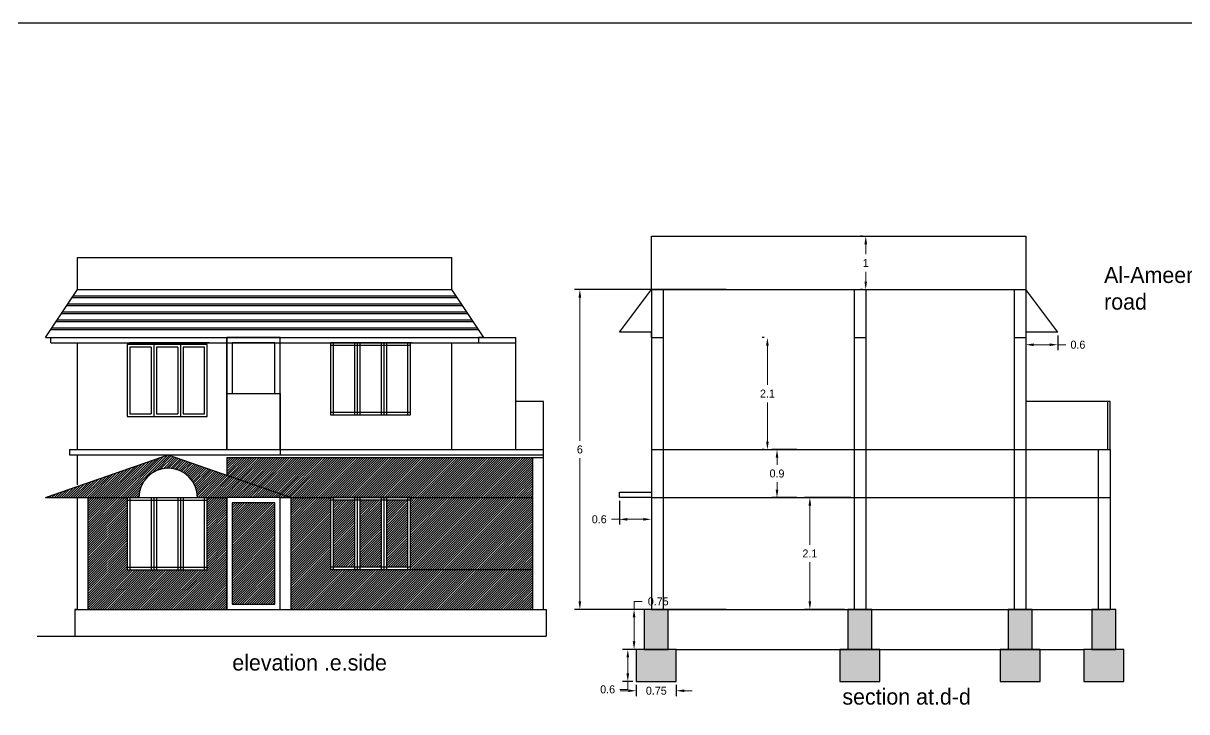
# Model space of a CAD drawing. Header units: inches. Extents: x -100 to 1476, y -184 to 112.
# Drawn here: x 152.23 to 174.05, y 24.04 to 36.95 of the extents above; entities that cross this region are included whole.
import ezdxf

# ---------------------------------------------------------------- set-up
doc = ezdxf.new("R2010")
doc.units = ezdxf.units.IN
doc.header["$MEASUREMENT"] = 0
doc.header["$PDMODE"] = 66
doc.dimstyles.get("Standard").update_dxf_attribs({"dimtxt": 0.15, "dimasz": 0.15, "dimexe": 0.1, "dimexo": 0.0625, "dimgap": 0.09, "dimtad": 0, "dimtih": 1, "dimtoh": 1, "dimdec": 4, "dimdsep": 46, "dimtxsty": 'Standard', "dimcen": 0.09, "dimadec": 0, "dimazin": 0, "dimtfac": 1, "dimtdec": 4, "dimtofl": 0, "dimtmove": 0, "dimatfit": 3, "dimfxl": 0, "dimtolj": 1, "dimtzin": 0, "dimlwd": 15, "dimarcsym": 0})

# ---------------------------------------------------------------- blocks, each defined once
blk = doc.blocks.new('*D136')
at = {"color": 0, "lineweight": -2, "transparency": 16777216}
for p, q in [((163.409, 27.993), (163.409, 27.547)), ((164.009, 27.993), (164.009, 27.547))]:
    blk.add_line(p, q, dxfattribs=at)
at = {"color": 0, "lineweight": 15, "transparency": 16777216}
for p, q in [((163.409, 27.647), (163.259, 27.647)), ((163.859, 27.647), (163.559, 27.647))]:
    blk.add_line(p, q, dxfattribs=at)
at = {"color": 0, "transparency": 16777216}
for points in [[(163.559, 27.672), (163.559, 27.622), (163.409, 27.647)], [(163.859, 27.672), (163.859, 27.622), (164.009, 27.647)]]:
    blk.add_solid(points, dxfattribs=at)
at = {"layer": 'Defpoints', "color": 0, "transparency": 16777216}
for p in [(163.409, 28.056), (164.009, 28.056), (163.409, 27.647)]:
    blk.add_point(p, dxfattribs=at)
at = {"color": 0, "transparency": 16777216, "insert": (163.032, 27.647), "char_height": 0.15, "attachment_point": 5}
blk.add_mtext('\\A1;0.6', dxfattribs=at)
blk = doc.blocks.new('*D137')
at = {"color": 0, "lineweight": -2, "transparency": 16777216}
for p, q in [((167.747, 28.056), (166.881, 28.056)), ((167.628, 25.956), (166.881, 25.956))]:
    blk.add_line(p, q, dxfattribs=at)
at = {"color": 0, "lineweight": 15, "transparency": 16777216}
for p, q in [((166.981, 27.906), (166.981, 27.171)), ((166.981, 26.106), (166.981, 26.841))]:
    blk.add_line(p, q, dxfattribs=at)
at = {"color": 0, "transparency": 16777216}
for points in [[(166.956, 27.906), (167.006, 27.906), (166.981, 28.056)], [(166.956, 26.106), (167.006, 26.106), (166.981, 25.956)]]:
    blk.add_solid(points, dxfattribs=at)
at = {"layer": 'Defpoints', "color": 0, "transparency": 16777216}
for p in [(167.809, 28.056), (166.981, 25.956), (167.691, 25.956)]:
    blk.add_point(p, dxfattribs=at)
at = {"color": 0, "transparency": 16777216, "insert": (166.981, 27.006), "char_height": 0.15, "attachment_point": 5}
blk.add_mtext('\\A1;2.1', dxfattribs=at)
blk = doc.blocks.new('*D138')
at = {"color": 0, "lineweight": -2, "transparency": 16777216}
for p, q in [((166.739, 28.956), (166.265, 28.956)), ((166.739, 28.056), (166.265, 28.056))]:
    blk.add_line(p, q, dxfattribs=at)
at = {"color": 0, "lineweight": 15, "transparency": 16777216}
for p, q in [((166.365, 28.806), (166.365, 28.671)), ((166.365, 28.206), (166.365, 28.341))]:
    blk.add_line(p, q, dxfattribs=at)
at = {"color": 0, "transparency": 16777216}
for points in [[(166.34, 28.806), (166.39, 28.806), (166.365, 28.956)], [(166.34, 28.206), (166.39, 28.206), (166.365, 28.056)]]:
    blk.add_solid(points, dxfattribs=at)
at = {"layer": 'Defpoints', "color": 0, "transparency": 16777216}
for p in [(166.365, 28.956), (166.801, 28.956), (166.801, 28.056)]:
    blk.add_point(p, dxfattribs=at)
at = {"color": 0, "transparency": 16777216, "insert": (166.365, 28.506), "char_height": 0.15, "attachment_point": 5}
blk.add_mtext('\\A1;0.9', dxfattribs=at)
blk = doc.blocks.new('*D139')
at = {"color": 0, "lineweight": -2, "transparency": 16777216}
for p, q in [((166.123, 31.056), (166.085, 31.056)), ((166.123, 28.956), (166.085, 28.956))]:
    blk.add_line(p, q, dxfattribs=at)
at = {"color": 0, "lineweight": 15, "transparency": 16777216}
for p, q in [((166.185, 30.906), (166.185, 30.171)), ((166.185, 29.106), (166.185, 29.841))]:
    blk.add_line(p, q, dxfattribs=at)
at = {"color": 0, "transparency": 16777216}
for points in [[(166.16, 30.906), (166.21, 30.906), (166.185, 31.056)], [(166.16, 29.106), (166.21, 29.106), (166.185, 28.956)]]:
    blk.add_solid(points, dxfattribs=at)
at = {"layer": 'Defpoints', "color": 0, "transparency": 16777216}
for p in [(166.185, 31.056), (166.185, 31.056), (166.185, 28.956)]:
    blk.add_point(p, dxfattribs=at)
at = {"color": 0, "transparency": 16777216, "insert": (166.185, 30.006), "char_height": 0.15, "attachment_point": 5}
blk.add_mtext('\\A1;2.1', dxfattribs=at)
blk = doc.blocks.new('*D140')
at = {"color": 0, "lineweight": -2, "transparency": 16777216}
for p, q in [((171.029, 31.093), (171.029, 30.822)), ((171.629, 31.093), (171.629, 30.822))]:
    blk.add_line(p, q, dxfattribs=at)
at = {"color": 0, "lineweight": 15, "transparency": 16777216}
for p, q in [((171.179, 30.922), (171.479, 30.922)), ((171.629, 30.922), (171.779, 30.922))]:
    blk.add_line(p, q, dxfattribs=at)
at = {"color": 0, "transparency": 16777216}
for points in [[(171.179, 30.947), (171.179, 30.897), (171.029, 30.922)], [(171.479, 30.947), (171.479, 30.897), (171.629, 30.922)]]:
    blk.add_solid(points, dxfattribs=at)
at = {"layer": 'Defpoints', "color": 0, "transparency": 16777216}
for p in [(171.029, 31.156), (171.629, 31.156), (171.629, 30.922)]:
    blk.add_point(p, dxfattribs=at)
at = {"color": 0, "transparency": 16777216, "insert": (172.007, 30.922), "char_height": 0.15, "attachment_point": 5}
blk.add_mtext('\\A1;0.6', dxfattribs=at)
blk = doc.blocks.new('*D141')
at = {"color": 0, "lineweight": -2, "transparency": 16777216}
for p, q in [((167.967, 32.956), (167.929, 32.956)), ((167.967, 31.956), (167.929, 31.956))]:
    blk.add_line(p, q, dxfattribs=at)
at = {"color": 0, "lineweight": 15, "transparency": 16777216}
for p, q in [((168.029, 32.806), (168.029, 32.621)), ((168.029, 32.106), (168.029, 32.291))]:
    blk.add_line(p, q, dxfattribs=at)
at = {"color": 0, "transparency": 16777216}
for points in [[(168.004, 32.806), (168.054, 32.806), (168.029, 32.956)], [(168.004, 32.106), (168.054, 32.106), (168.029, 31.956)]]:
    blk.add_solid(points, dxfattribs=at)
at = {"layer": 'Defpoints', "color": 0, "transparency": 16777216}
for p in [(168.029, 32.956), (168.029, 32.956), (168.029, 31.956)]:
    blk.add_point(p, dxfattribs=at)
at = {"color": 0, "transparency": 16777216, "insert": (168.029, 32.456), "char_height": 0.15, "attachment_point": 5}
blk.add_mtext('\\A1;1', dxfattribs=at)
blk = doc.blocks.new('*D142')
at = {"color": 0, "lineweight": 15, "transparency": 16777216}
for p, q in [((163.685, 25.956), (163.685, 26.106)), ((163.685, 26.106), (163.835, 26.106)), ((163.685, 25.356), (163.685, 25.806))]:
    blk.add_line(p, q, dxfattribs=at)
at = {"color": 0, "lineweight": -2, "transparency": 16777216}
for p, q in [((163.815, 25.956), (163.585, 25.956)), ((163.815, 25.206), (163.585, 25.206))]:
    blk.add_line(p, q, dxfattribs=at)
at = {"color": 0, "transparency": 16777216}
for points in [[(163.66, 25.806), (163.71, 25.806), (163.685, 25.956)], [(163.66, 25.356), (163.71, 25.356), (163.685, 25.206)]]:
    blk.add_solid(points, dxfattribs=at)
at = {"layer": 'Defpoints', "color": 0, "transparency": 16777216}
for p in [(163.685, 25.956), (163.877, 25.956), (163.877, 25.206)]:
    blk.add_point(p, dxfattribs=at)
at = {"color": 0, "transparency": 16777216, "insert": (164.138, 26.106), "char_height": 0.15, "attachment_point": 5}
blk.add_mtext('\\A1;0.75', dxfattribs=at)
blk = doc.blocks.new('*D143')
at = {"color": 0, "lineweight": -2, "transparency": 16777216}
for p, q in [((163.665, 25.206), (163.468, 25.206)), ((163.665, 24.606), (163.468, 24.606))]:
    blk.add_line(p, q, dxfattribs=at)
at = {"color": 0, "lineweight": 15, "transparency": 16777216}
for p, q in [((163.568, 25.056), (163.568, 24.756)), ((163.568, 24.456), (163.418, 24.456)), ((163.568, 24.606), (163.568, 24.456))]:
    blk.add_line(p, q, dxfattribs=at)
at = {"color": 0, "transparency": 16777216}
for points in [[(163.543, 25.056), (163.593, 25.056), (163.568, 25.206)], [(163.543, 24.756), (163.593, 24.756), (163.568, 24.606)]]:
    blk.add_solid(points, dxfattribs=at)
at = {"layer": 'Defpoints', "color": 0, "transparency": 16777216}
for p in [(163.727, 25.206), (163.568, 24.606), (163.727, 24.606)]:
    blk.add_point(p, dxfattribs=at)
at = {"color": 0, "transparency": 16777216, "insert": (163.19, 24.456), "char_height": 0.15, "attachment_point": 5}
blk.add_mtext('\\A1;0.6', dxfattribs=at)
blk = doc.blocks.new('*D144')
at = {"color": 0, "lineweight": 15, "transparency": 16777216}
for p, q in [((163.577, 24.431), (163.427, 24.431)), ((164.627, 24.431), (164.777, 24.431))]:
    blk.add_line(p, q, dxfattribs=at)
at = {"color": 0, "lineweight": -2, "transparency": 16777216}
for p, q in [((163.727, 24.543), (163.727, 24.331)), ((164.477, 24.543), (164.477, 24.331))]:
    blk.add_line(p, q, dxfattribs=at)
at = {"color": 0, "transparency": 16777216}
for points in [[(163.577, 24.456), (163.577, 24.406), (163.727, 24.431)], [(164.627, 24.456), (164.627, 24.406), (164.477, 24.431)]]:
    blk.add_solid(points, dxfattribs=at)
at = {"layer": 'Defpoints', "color": 0, "transparency": 16777216}
for p in [(163.727, 24.606), (164.477, 24.606), (164.477, 24.431)]:
    blk.add_point(p, dxfattribs=at)
at = {"color": 0, "transparency": 16777216, "insert": (164.102, 24.431), "char_height": 0.15, "attachment_point": 5}
blk.add_mtext('\\A1;0.75', dxfattribs=at)
blk = doc.blocks.new('*D147')
at = {"color": 0, "lineweight": -2, "transparency": 16777216}
for p, q in [((165.411, 31.956), (162.569, 31.956)), ((165.411, 25.956), (162.569, 25.956))]:
    blk.add_line(p, q, dxfattribs=at)
at = {"color": 0, "lineweight": 15, "transparency": 16777216}
for p, q in [((162.669, 31.806), (162.669, 29.121)), ((162.669, 26.106), (162.669, 28.791))]:
    blk.add_line(p, q, dxfattribs=at)
at = {"color": 0, "transparency": 16777216}
for points in [[(162.644, 31.806), (162.694, 31.806), (162.669, 31.956)], [(162.644, 26.106), (162.694, 26.106), (162.669, 25.956)]]:
    blk.add_solid(points, dxfattribs=at)
at = {"layer": 'Defpoints', "color": 0, "transparency": 16777216}
for p in [(162.669, 31.956), (165.474, 31.956), (165.474, 25.956)]:
    blk.add_point(p, dxfattribs=at)
at = {"color": 0, "transparency": 16777216, "insert": (162.669, 28.956), "char_height": 0.15, "attachment_point": 5}
blk.add_mtext('\\A1;6', dxfattribs=at)

msp = doc.modelspace()

# ---------------------------------------------------------------- hatches: boundary and pattern name
h = msp.add_hatch()
h.set_pattern_fill('ANSI31', color=0, scale=0.25, style=0)
h.paths.add_polyline_path([(155.49707, 28.05185), (156.04879, 28.05185), (156.04879, 28.05591), (157.04879, 28.05591), (157.24879, 28.05591), (154.94879, 28.85591), (152.64879, 28.05591), (154.4005, 28.05591, -1.00370958)])
h.paths.add_polyline_path([(161.78879, 28.80591), (156.04701, 28.80591), (156.04701, 28.47393), (157.24879, 28.05591), (161.78879, 28.05591)])
h = msp.add_hatch()
h.set_pattern_fill('ANSI31', color=0, scale=0.25, style=0)
h.paths.add_polyline_path([(161.78879, 26.70591), (159.49294, 26.70591), (157.99294, 26.70591), (157.99294, 28.05591), (157.24879, 28.05591), (157.24879, 25.95591), (161.78879, 25.95591)])
h.paths.add_polyline_path([(156.04879, 28.05185), (155.6784, 28.05185), (155.6784, 26.70185), (154.1784, 26.70185), (154.1784, 28.05591), (153.44879, 28.05591), (153.44879, 25.95591), (156.04879, 25.95591)])
h.paths.add_polyline_path([(156.94879, 27.95591), (156.14879, 27.95591), (156.14879, 26.05591), (156.94879, 26.05591)])
h = msp.add_hatch()
h.set_pattern_fill('ANSI31', color=0, scale=0.25, style=0)
h.paths.add_polyline_path([(159.44294, 28.00591), (159.04294, 28.00591), (159.04294, 26.75591), (159.44294, 26.75591)])
h.paths.add_polyline_path([(158.94294, 28.00591), (158.54294, 28.00591), (158.54294, 26.75591), (158.94294, 26.75591)])
h.paths.add_polyline_path([(158.44294, 28.00591), (158.04294, 28.00591), (158.04294, 26.75591), (158.44294, 26.75591)])
h = msp.add_hatch()
h.set_pattern_fill('ANSI31', color=0, scale=0.25, style=0)
h.paths.add_polyline_path([(161.78879, 28.05591), (159.49294, 28.05591), (159.49294, 26.70591), (161.78879, 26.70591)])
h = msp.add_hatch()
h.set_pattern_fill('HONEY', color=2, scale=0.25, style=0)
h.paths.add_polyline_path([(164.32725, 25.95591), (163.87725, 25.95591), (163.87725, 25.20591), (164.32725, 25.20591)])
h.paths.add_polyline_path([(164.47725, 25.20591), (163.72725, 25.20591), (163.72725, 24.60591), (164.47725, 24.60591)])
h.paths.add_polyline_path([(168.14078, 25.95591), (167.69078, 25.95591), (167.69078, 25.20591), (168.14078, 25.20591)])
h.paths.add_polyline_path([(168.29078, 25.20591), (167.54078, 25.20591), (167.54078, 24.60591), (168.29078, 24.60591)])
h.paths.add_polyline_path([(171.14641, 25.95591), (170.69641, 25.95591), (170.69641, 25.20591), (171.14641, 25.20591)])
h.paths.add_polyline_path([(171.29641, 25.20591), (170.54641, 25.20591), (170.54641, 24.60591), (171.29641, 24.60591)])
h.paths.add_polyline_path([(172.71633, 25.95591), (172.26633, 25.95591), (172.26633, 25.20591), (172.71633, 25.20591)])
h.paths.add_polyline_path([(172.86633, 25.20591), (172.11633, 25.20591), (172.11633, 24.60591), (172.86633, 24.60591)])

# ---------------------------------------------------------------- linework, layer by layer
at = {"color": 2}
for p, q in [((164.0091, 31.95591), (164.0091, 32.95591)), ((164.0091, 32.95591), (171.0291, 32.95591)), ((171.0291, 32.95591), (171.0291, 31.95591)), ((163.4091, 31.15591), (164.0091, 31.95591)), ((164.0091, 31.95591), (164.0091, 25.95591)), ((164.0091, 31.95591), (171.0291, 31.95591)), ((164.2291, 31.95591), (164.2291, 25.95591)), ((167.8091, 31.95591), (167.8091, 25.95591)), ((168.0291, 31.95591), (168.0291, 25.95591)), ((170.8091, 31.95591), (170.8091, 25.95591)), ((171.0291, 31.95591), (171.0291, 25.95591)), ((171.6291, 31.15591), (171.0291, 31.95591)), ((164.0091, 31.15591), (163.4091, 31.15591)), ((164.0091, 31.05591), (164.0091, 31.15591)), ((164.0091, 31.05591), (164.2291, 31.05591)), ((164.0091, 31.05591), (164.0091, 31.05591)), ((167.8091, 31.05591), (168.0291, 31.05591)), ((170.8091, 31.05591), (171.0291, 31.05591)), ((171.6291, 31.15591), (171.0291, 31.15591)), ((172.5591, 29.85591), (171.0291, 29.85591)), ((172.6091, 29.85591), (172.5591, 29.85591)), ((172.5591, 29.85591), (172.5591, 28.95591)), ((172.6091, 28.95591), (172.6091, 29.85591)), ((164.0091, 28.95591), (172.3891, 28.95591)), ((172.3891, 28.95591), (172.3891, 25.95591)), ((172.3891, 28.95591), (172.6091, 28.95591)), ((172.6091, 28.95591), (172.6091, 25.95591)), ((163.4091, 28.05591), (163.4091, 28.15591)), ((163.4091, 28.15591), (164.0091, 28.15591)), ((164.0091, 28.05591), (163.4091, 28.05591)), ((164.0091, 28.05591), (172.6091, 28.05591)), ((168.3091, 28.05591), (168.8091, 28.05591)), ((164.0091, 25.95591), (172.6091, 25.95591)), ((164.47725, 25.20591), (167.54078, 25.20591)), ((167.54078, 25.20591), (172.11633, 25.20591))]:
    msp.add_line(p, q, dxfattribs=at)
at = {"color": 0}
for p, q in [((153.24879, 31.95591), (153.24879, 32.55591)), ((153.24879, 32.55591), (160.26879, 32.55591)), ((160.26879, 31.95591), (160.26879, 32.55591)), ((152.64879, 31.05591), (153.24879, 31.95591)), ((153.24879, 31.95591), (160.26879, 31.95591)), ((160.86879, 31.05591), (160.26879, 31.95591)), ((153.04879, 31.65591), (160.46879, 31.65591)), ((153.07213, 31.69091), (160.44546, 31.69091)), ((153.14879, 31.80591), (160.36879, 31.80591)), ((153.17213, 31.84091), (160.34546, 31.84091)), ((152.94879, 31.50591), (160.56879, 31.50591)), ((152.97213, 31.54091), (160.54546, 31.54091)), ((152.74879, 31.20591), (160.76879, 31.20591)), ((152.77213, 31.24091), (160.74546, 31.24091)), ((152.84879, 31.35591), (160.66879, 31.35591)), ((152.87213, 31.39091), (160.64546, 31.39091)), ((152.64879, 31.05591), (160.86879, 31.05591)), ((152.74879, 30.95591), (152.74879, 31.05591)), ((156.04879, 28.95591), (156.04879, 31.05591)), ((160.86879, 31.05591), (160.76879, 31.05591)), ((160.76879, 31.05591), (160.76879, 30.95591)), ((160.86879, 31.05591), (161.46879, 31.05591)), ((161.46879, 28.95591), (161.46879, 31.05591)), ((152.74879, 30.95591), (160.86879, 30.95591)), ((153.24879, 28.95591), (153.24879, 30.95591)), ((155.6784, 30.92665), (154.1784, 30.92665)), ((154.1784, 30.92665), (154.1784, 29.57665)), ((155.71781, 30.95591), (154.21781, 30.95591)), ((154.2284, 30.87665), (154.2284, 29.62665)), ((154.6284, 30.87665), (154.2284, 30.87665)), ((154.6284, 30.87665), (154.6284, 29.62665)), ((154.6784, 30.92665), (154.6784, 29.57665)), ((154.7284, 30.87665), (154.7284, 29.62665)), ((155.1284, 30.87665), (154.7284, 30.87665)), ((155.1284, 30.87665), (155.1284, 29.62665)), ((155.1784, 30.92665), (155.1784, 29.57665)), ((155.2284, 30.87665), (155.2284, 29.62665)), ((155.6284, 30.87665), (155.2284, 30.87665)), ((155.6284, 29.62665), (155.6284, 30.87665)), ((155.6784, 29.57665), (155.6784, 30.92665)), ((159.49294, 30.95673), (157.99294, 30.95673)), ((157.99294, 30.95673), (157.99294, 29.60673)), ((159.49294, 30.90673), (157.99294, 30.90673)), ((159.52567, 30.95591), (158.02567, 30.95591)), ((158.04294, 30.95673), (158.04294, 29.60673)), ((158.44294, 30.95673), (158.44294, 29.60673)), ((158.49294, 30.95673), (158.49294, 29.60673)), ((158.54294, 30.95673), (158.54294, 29.60673)), ((158.94294, 30.95673), (158.94294, 29.60673)), ((158.99294, 30.95673), (158.99294, 29.60673)), ((159.04294, 30.95673), (159.04294, 29.60673)), ((159.44294, 29.60673), (159.44294, 30.95673)), ((159.49294, 29.60673), (159.49294, 30.95673)), ((160.26879, 28.95591), (160.26879, 30.95591)), ((160.86879, 30.95591), (161.46879, 30.95591)), ((156.04879, 28.95591), (156.04879, 30.00591)), ((156.04879, 30.00591), (157.04879, 30.00591)), ((157.04879, 30.00591), (157.04879, 28.85591)), ((161.98879, 29.85591), (161.46879, 29.85591)), ((161.98879, 28.95591), (161.98879, 29.85591)), ((154.1784, 29.57665), (155.6784, 29.57665)), ((154.2284, 29.62665), (154.6284, 29.62665)), ((154.7284, 29.62665), (155.1284, 29.62665)), ((155.2284, 29.62665), (155.6284, 29.62665)), ((157.99294, 29.65673), (159.49294, 29.65673)), ((157.99294, 29.60673), (159.49294, 29.60673)), ((152.64879, 28.05591), (154.94879, 28.85591)), ((153.09879, 28.95591), (161.98879, 28.95591)), ((153.09879, 28.95591), (153.09879, 28.85591)), ((153.09879, 28.85591), (161.98879, 28.85591)), ((153.24879, 28.29406), (153.24879, 28.85591)), ((154.94879, 28.85591), (157.24879, 28.05591)), ((156.04701, 28.80591), (156.04701, 28.47393)), ((156.04701, 28.80591), (161.98879, 28.80591)), ((161.78879, 25.95591), (161.78879, 28.80591)), ((161.98879, 25.95591), (161.98879, 28.95591)), ((152.64879, 28.05591), (154.4005, 28.05591)), ((153.24879, 25.95591), (153.24879, 28.05591)), ((153.44879, 25.95591), (153.44879, 28.05591)), ((156.04879, 28.05185), (154.1784, 28.05185)), ((154.1784, 28.05185), (154.1784, 26.70185)), ((155.6784, 28.00185), (154.1784, 28.00185)), ((154.2284, 28.05185), (154.2284, 26.70185)), ((154.6284, 28.05185), (154.6284, 26.70185)), ((154.6784, 28.05185), (154.6784, 26.70185)), ((154.7284, 28.05185), (154.7284, 26.70185)), ((155.1284, 28.05185), (155.1284, 26.70185)), ((155.1784, 28.05185), (155.1784, 26.70185)), ((155.2284, 28.05185), (155.2284, 26.70185)), ((155.6284, 26.70185), (155.6284, 28.05185)), ((155.6784, 26.70185), (155.6784, 28.05185)), ((156.04879, 25.95591), (156.04879, 28.05591)), ((157.04879, 25.95591), (157.04879, 28.05591)), ((157.04879, 28.05591), (157.24879, 28.05591)), ((157.24879, 28.05591), (157.24879, 25.95591)), ((157.24879, 28.05591), (161.78879, 28.05591)), ((159.49294, 28.05591), (157.99294, 28.05591)), ((157.99294, 28.05591), (157.99294, 26.70591)), ((159.49294, 28.00591), (157.99294, 28.00591)), ((158.04294, 28.05591), (158.04294, 26.70591)), ((158.44294, 28.05591), (158.44294, 26.70591)), ((158.49294, 28.05591), (158.49294, 26.70591)), ((158.54294, 28.05591), (158.54294, 26.70591)), ((158.94294, 28.05591), (158.94294, 26.70591)), ((158.99294, 28.05591), (158.99294, 26.70591)), ((159.04294, 28.05591), (159.04294, 26.70591)), ((159.44294, 26.70591), (159.44294, 28.05591)), ((159.49294, 26.70591), (159.49294, 28.05591)), ((154.1784, 26.75185), (155.6784, 26.75185)), ((154.1784, 26.70185), (155.6784, 26.70185)), ((157.99294, 26.75591), (159.49294, 26.75591)), ((157.99294, 26.70591), (159.49294, 26.70591)), ((159.49294, 26.70591), (161.78879, 26.70591)), ((153.19879, 25.95591), (162.03879, 25.95591)), ((153.24879, 25.95591), (153.19879, 25.95591)), ((153.19879, 25.95591), (153.19879, 25.45591)), ((161.98879, 25.95591), (162.03879, 25.95591)), ((162.03879, 25.95591), (162.03879, 25.45591)), ((152.49137, 25.45591), (162.03879, 25.45591))]:
    msp.add_line(p, q, dxfattribs=at)
at = {"color": 2}
for points in [[(197.01908, 36.95225), (151.19234, 36.95225), (151.19234, 11.44433), (197.01908, 11.44433)], [(163.87725, 25.95591), (163.87725, 25.20591), (164.32725, 25.20591), (164.32725, 25.95591)], [(167.69078, 25.95591), (167.69078, 25.20591), (168.14078, 25.20591), (168.14078, 25.95591)], [(170.69641, 25.95591), (170.69641, 25.20591), (171.14641, 25.20591), (171.14641, 25.95591)], [(172.26633, 25.95591), (172.26633, 25.20591), (172.71633, 25.20591), (172.71633, 25.95591)], [(163.72725, 24.60591), (164.47725, 24.60591), (164.47725, 25.20591), (163.72725, 25.20591)], [(167.54078, 24.60591), (168.29078, 24.60591), (168.29078, 25.20591), (167.54078, 25.20591)], [(170.54641, 24.60591), (171.29641, 24.60591), (171.29641, 25.20591), (170.54641, 25.20591)], [(172.11633, 24.60591), (172.86633, 24.60591), (172.86633, 25.20591), (172.11633, 25.20591)]]:
    msp.add_lwpolyline(points, close=True, dxfattribs=at)
at = {"color": 0}
for points in [[(157.04879, 31.05591), (156.04879, 31.05591), (156.04879, 28.95591), (157.04879, 28.95591)], [(157.04879, 28.05591), (156.04879, 28.05591), (156.04879, 25.95591), (157.04879, 25.95591)], [(156.94879, 27.95591), (156.14879, 27.95591), (156.14879, 26.05591), (156.94879, 26.05591)]]:
    msp.add_lwpolyline(points, close=True, dxfattribs=at)
msp.add_lwpolyline([(156.94879, 30.00591), (156.94879, 30.95591), (156.14879, 30.95591), (156.14879, 30.00591)], dxfattribs=at)
msp.add_arc((154.94879, 28.05591), 0.54829, 0, 180, dxfattribs=at)

# ---------------------------------------------------------------- texts
at = {"color": 2, "char_height": 0.3, "attachment_point": 1}
for s, insert, width in [('{\\fVani|b0|i0|c0|p34;Al-Ameen road  4 ts wide 3.60 wide road}', (172.49779, 32.38011), 6.812885), ('{\\fVani|b0|i0|c0|p34;elevation .e.side}', (156.1524, 25.11025), 3.6640094), ('{\\fVani|b0|i0|c0|p34;section at.d-d}', (167.59082, 24.47062), 6.812885)]:
    msp.add_mtext(s, dxfattribs=dict(at, insert=insert, width=width))

# ---------------------------------------------------------------- dimensions: what is measured, and where the dimension line sits
at = {"color": 2}
for base, p1, p2, picture, middle in [((168.0291, 32.95591), (168.0291, 31.95591), (168.0291, 32.95591), '*D141', (168.0291, 32.45591)), ((162.66869, 31.95591), (165.47389, 25.95591), (165.47389, 31.95591), '*D147', (162.66869, 28.95591)), ((166.1851, 31.05591), (166.1851, 28.95591), (166.1851, 31.05591), '*D139', (166.1851, 30.00591)), ((166.3651, 28.95591), (166.80101, 28.05591), (166.80101, 28.95591), '*D138', (166.3651, 28.50591)), ((166.98101, 25.95591), (167.8091, 28.05591), (167.69078, 25.95591), '*D137', (166.98101, 27.00591)), ((163.6853, 25.95591), (163.87725, 25.20591), (163.87725, 25.95591), '*D142', (164.1378, 26.10591)), ((163.56781, 24.60591), (163.72725, 25.20591), (163.72725, 24.60591), '*D143', (163.19031, 24.45591))]:
    dim = msp.add_linear_dim(base=base, p1=p1, p2=p2, angle=90, dimstyle='Standard', dxfattribs=at)
    dim.commit()
    dim.dimension.update_dxf_attribs({"geometry": picture, "text_midpoint": middle})
dim = msp.add_aligned_dim(p1=(171.0291, 31.15591), p2=(171.6291, 31.15591), distance=-0.2339, dimstyle='Standard', dxfattribs=at)
dim.commit()
dim.dimension.update_dxf_attribs({"geometry": '*D140', "text_midpoint": (172.0066, 30.92202)})
for base, p1, p2, picture, middle in [((163.4091, 27.64738), (164.0091, 28.05591), (163.4091, 28.05591), '*D136', (163.0316, 27.64738)), ((164.47725, 24.43143), (163.72725, 24.60591), (164.47725, 24.60591), '*D144', (164.10225, 24.43143))]:
    dim = msp.add_linear_dim(base=base, p1=p1, p2=p2, dimstyle='Standard', dxfattribs=at)
    dim.commit()
    dim.dimension.update_dxf_attribs({"geometry": picture, "text_midpoint": middle})

doc.saveas('drawing.dxf')
